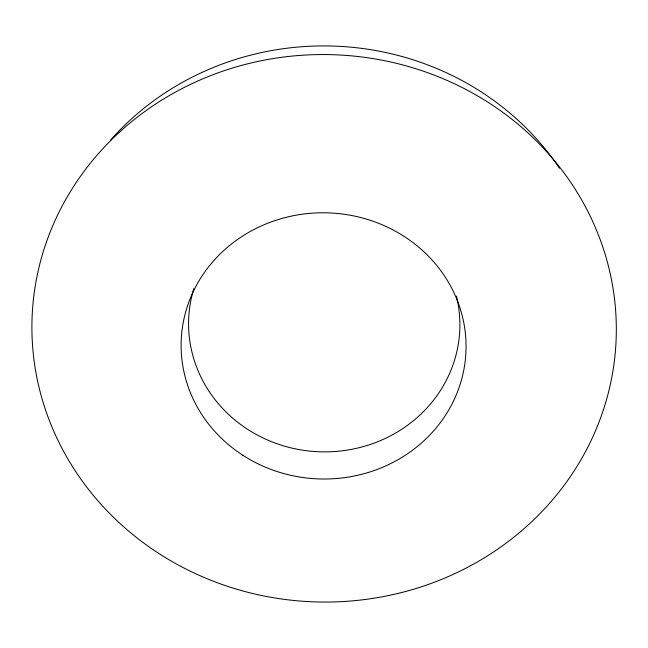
<?xml version="1.0" encoding="UTF-8"?>
<svg xmlns="http://www.w3.org/2000/svg" width="648" height="648" viewBox="0 0 648 648"><rect width="100%" height="100%" fill="white"/><g stroke="black" fill="none" stroke-linecap="round" stroke-linejoin="round"><path stroke-width="0.97" d="M110.5 140.171A278.186 262.286 1.7 0 1 559.443 168.245M456.435 296.096A135.667 127.599 1.7 0 1 320.606 451.818A135.667 127.599 1.7 0 1 193.841 288.603M160.558 554.567A292.232 273.74 1.7 0 0 615.6 348.632A292.232 273.74 1.7 0 0 196.174 81.721A292.232 273.74 1.7 0 0 160.558 554.567M242.789 455.228A142.479 133.099 1.7 0 0 465.612 356.999A142.479 133.099 1.7 0 0 262.367 225.472A142.479 133.099 1.7 0 0 242.789 455.228"/></g></svg>
